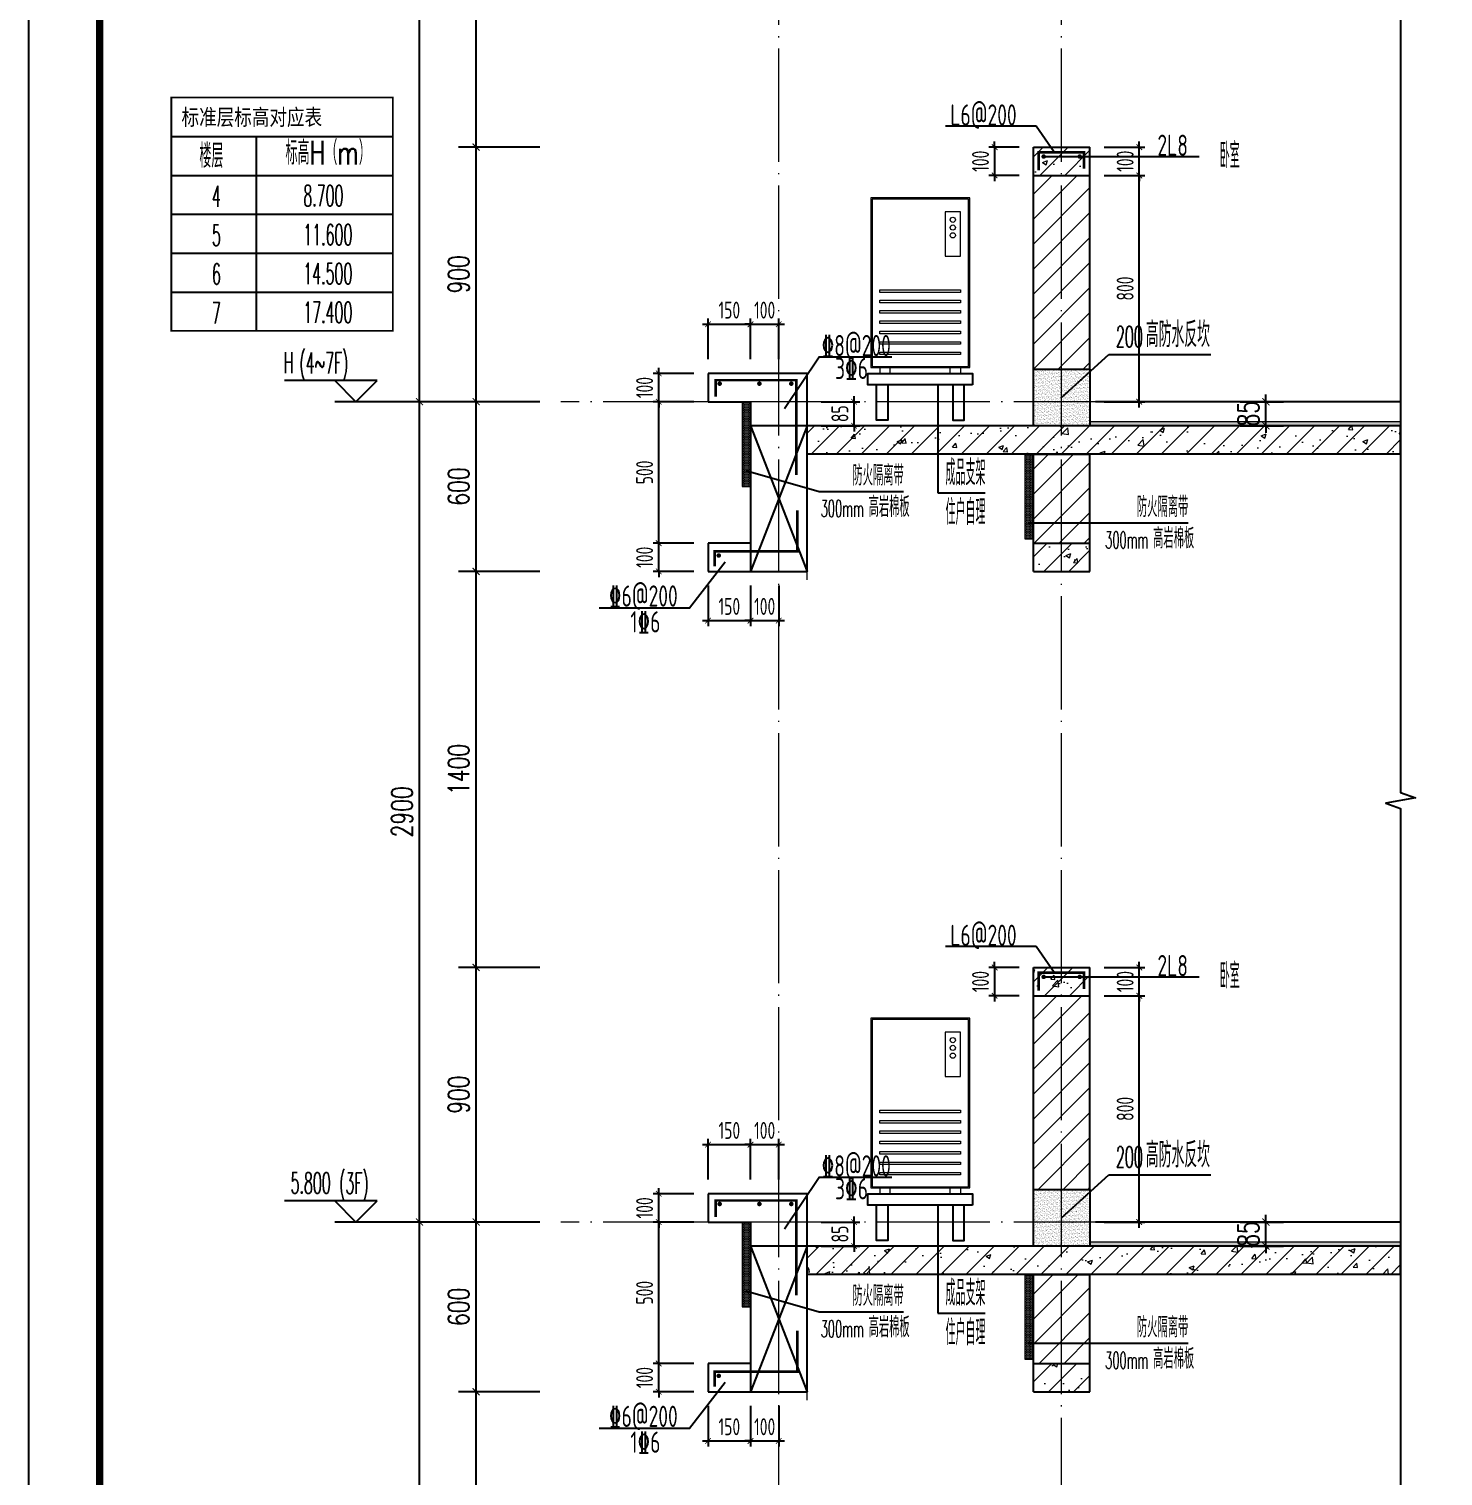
# Model space of a CAD drawing. Extents: x -1058961 to 23600, y -449123 to 2751847.
# Drawn here: x -37761 to -32760, y -28001 to -22885 of the extents above; entities that cross this region are included whole.
import ezdxf

# ---------------------------------------------------------------- set-up
doc = ezdxf.new("R2010")
doc.units = 0
doc.header["$LTSCALE"] = 1000
doc.linetypes.add('DOTE', pattern=[2.42, 2, -0.2, 0.02, -0.2])
doc.layers.get('0').update_dxf_attribs({"linetype": 'CONTINUOUS'})
doc.layers.get('DEFPOINTS').update_dxf_attribs({"linetype": 'CONTINUOUS'})
for name, color, linetype in [('C-Sheet-图框', 101, 'CONTINUOUS'), ('DIM', 2, 'CONTINUOUS'), ('DIM_ELEV', 3, 'CONTINUOUS'), ('DIM_IDEN', 67, 'CONTINUOUS'), ('DIM_SYMB', 3, 'CONTINUOUS'), ('PUB_DIM', 3, 'CONTINUOUS'), ('PUB_TEXT', 2, 'CONTINUOUS'), ('REIN', 6, 'CONTINUOUS'), ('S-大样-砼线', 7, 'CONTINUOUS'), ('S-引出线', 40, 'CONTINUOUS'), ('TEXT', 2, 'CONTINUOUS'), ('WALL', 5, 'CONTINUOUS'), ('yichutu', 7, 'CONTINUOUS'), ('看线', 251, 'CONTINUOUS'), ('空调外机', 8, 'CONTINUOUS'), ('立面-看线', 251, 'CONTINUOUS')]:
    doc.layers.add(name, color=color, linetype=linetype)
for name, color, linetype, lineweight in [('DOTE', 19, 'DOTE', 9), ('PUB_HATCH', 8, 'CONTINUOUS', 9), ('内粉刷', 37, 'CONTINUOUS', 9), ('图框', 9, 'CONTINUOUS', 18), ('平面-空调室外机', 143, 'CONTINUOUS', 9)]:
    doc.layers.add(name, color=color, linetype=linetype, lineweight=lineweight)
doc.styles.add('_TCH_DIM', font='SIMPLEX.shx', dxfattribs={"width": 0.7, "bigfont": 'GBCBIG.shx'})
doc.styles.add('_TCH_DIM_T3', font='SIMPLEX', dxfattribs={"width": 0.705882, "bigfont": 'GBCBIG'})
doc.styles.add('DIM_FONT_T3', font='SIMPLEX', dxfattribs={"width": 0.705882, "bigfont": 'GBCBIG'})
doc.styles.add('TSSD_DIMENSION', font='Tssdeng.shx', dxfattribs={"width": 0.7, "bigfont": 'tssdchn.shx'})
doc.styles.add('TSSD_REIN', font='tssdeng.shx', dxfattribs={"width": 0.7, "height": 300, "bigfont": 'tssdchn.shx'})
doc.styles.add('w', font='tssdeng.shx', dxfattribs={"width": 0.8, "bigfont": 'tssdchn.shx'})
doc.styles.add('宋体', font='', dxfattribs={"height": 50})
doc.styles.get('宋体').set_extended_font_data('SimSun')
doc.dimstyles.new('_TCH_ARCH&&25', dxfattribs={"dimtxt": 74.375, "dimasz": 25, "dimexe": 62.5, "dimexo": 75, "dimgap": 25, "dimtad": 1, "dimdec": 0, "dimzin": 0, "dimdsep": 46, "dimtxsty": '_TCH_DIM_T3', "dimblk": 'ARCHTICK', "dimcen": 0.09, "dimclrt": 7, "dimazin": 0, "dimtfac": 1, "dimtdec": 0, "dimtix": 1, "dimtmove": 2, "dimatfit": 3, "dimldrblk": 'ARCHTICK', "dimfxl": 0, "dimtolj": 1, "dimtzin": 0, "dimarcsym": 0})
doc.dimstyles.new('TSSD_20_20', dxfattribs={"dimtxt": 60, "dimasz": 20, "dimexe": 20, "dimexo": 50, "dimgap": 20, "dimtad": 1, "dimdec": 0, "dimzin": 0, "dimdsep": 46, "dimtxsty": 'TSSD_DIMENSION', "dimblk": 'ARCHTICK', "dimblk1": 'ARCHTICK', "dimblk2": 'ARCHTICK', "dimcen": 0, "dimdle": 20, "dimclrt": 7, "dimadec": 0, "dimazin": 0, "dimtfac": 1, "dimtdec": 0, "dimtix": 1, "dimtmove": 2, "dimatfit": 3, "dimfxl": 0, "dimtolj": 1, "dimtzin": 0, "dimarcsym": 0})
pattern_1 = [(45, (0, 0), (-44.194174, 44.194174), []), (50, (0, 0), (179.315046, -15.688034), [18.75, -206.25]), (355, (0, 0), (-34.687833, 188.048033), [15, -165]), (100.4514, (14.94, -1.3), (144.627345, 172.359886), [15.935047, -175.285528]), (46.1842, (0, 50), (266.81026, -41.379754), [28.125, -309.375]), (96.6356, (22.23, 46.55), (233.665676, 243.52947), [23.90257, -262.92825]), (351.1842, (0, 50), (233.66549, 243.52965), [22.5, -247.5]), (21, (25, 37.5), (149.226763, -100.654723), [18.75, -206.25]), (326, (25, 37.5), (60.828833, 181.28751), [15, -165]), (71.4514, (37.44, 29.11), (210.055657, 80.632624), [15.935047, -175.285528]), (37.5, (0, 0), (3.039964, 83.2234635), [0, -163, 0, -167.5, 0, -165.625]), (7.5, (0, 0), (65.767384, 98.602928), [0, -95.5, 0, -159.25, 0, -63.125]), (327.5, (-55.75, 0), (133.455609, -5.638718), [0, -62.5, 0, -195, 0, -258.75]), (317.5, (-80.75, 0), (145.796542, 25.026246), [0, -81.25, 0, -129.5, 0, -183.75])]
pattern_2 = [(45, (0, 44.88), (-44.1941915, 44.1941915), [])]

# ---------------------------------------------------------------- blocks, each defined once
blk = doc.blocks.new('GFDDDDRG')
at = {"layer": '图框'}
blk.add_lwpolyline([(923310, -107437), (923310, -159999), (893610, -159999), (893610, -107437)], close=True, dxfattribs=at)
blk.add_lwpolyline([(923310, -107437), (923310, -159999), (893610, -159999), (893610, -107437)], close=True, dxfattribs=at)
at = {"layer": '图框', "const_width": 50}
blk.add_lwpolyline([(894110, -159499), (922810, -159499), (922810, -108687), (894110, -108687)], close=True, dxfattribs=at)
blk = doc.blocks.new('yct-1051-594-26275-14850-25-1002.0')
at = {"layer": 'yichutu', "color": 7}
blk.add_lwpolyline([(0, 0), (0, 14850), (26275, 14850), (26275, 0)], close=True, dxfattribs=at)
blk = doc.blocks.new('kongtiao')
for p, q in [((-338.7, 49), (-338.7, -550.8)), ((11, 49), (-338.7, 49)), ((-334.1, 44.4), (-334.1, -546.2)), ((6.4, 44.4), (-334.1, 44.4)), ((6.4, -546.2), (6.4, 44.4)), ((11, -550.8), (11, 49)), ((-76.2, -0.5), (-76.2, -156.5)), ((-21.1, -0.5), (-76.2, -0.5)), ((-21.1, -156.5), (-21.1, -0.5)), ((-76.2, -156.5), (-21.1, -156.5)), ((-338.7, -550.8), (11, -550.8)), ((-334.1, -546.2), (6.4, -546.2)), ((-306.6, -550.8), (-306.6, -571.2)), ((-269.8, -571.2), (-269.8, -550.8)), ((-57.9, -571.2), (-57.9, -550.8)), ((-21.1, -550.8), (-21.1, -571.2)), ((-306.6, -571.2), (-269.8, -571.2)), ((-21.1, -571.2), (-57.9, -571.2))]:
    blk.add_line(p, q)
for points in [[(-306.6, -275.4), (-21.1, -275.4), (-21.1, -284.6), (-306.6, -284.6)], [(-306.6, -312.1), (-21.1, -312.1), (-21.1, -321.3), (-306.6, -321.3)], [(-306.6, -348.8), (-21.1, -348.8), (-21.1, -358), (-306.6, -358)], [(-306.6, -385.6), (-21.1, -385.6), (-21.1, -394.7), (-306.6, -394.7)], [(-306.6, -422.3), (-21.1, -422.3), (-21.1, -431.5), (-306.6, -431.5)], [(-306.6, -459), (-21.1, -459), (-21.1, -468.2), (-306.6, -468.2)], [(-306.6, -495.7), (-21.1, -495.7), (-21.1, -504.9), (-306.6, -504.9)]]:
    blk.add_lwpolyline(points, close=True)
for centre in [(-48.7, -28), (-48.7, -55.6), (-48.7, -83.1)]:
    blk.add_circle(centre, 9.18)
blk = doc.blocks.new('_ArchTick')
at = {"color": 0, "linetype": 'ByBlock', "const_width": 0.15}
blk.add_lwpolyline([(-0.5, -0.5), (0.5, 0.5)], dxfattribs=at)
blk = doc.blocks.new('*D3254')
at = {"layer": 'DEFPOINTS', "color": 0}
for p in [(946421.2, -162172.5), (946595.8, -162172.5), (946595.8, -162272.5)]:
    blk.add_point(p, dxfattribs=at)
at = {"layer": 'DIM', "color": 0, "lineweight": -2}
for p, q in [((946421.2, -162172.5), (946421.2, -162152.5)), ((946545.8, -162172.5), (946401.2, -162172.5)), ((946421.2, -162272.5), (946421.2, -162172.5)), ((946545.8, -162272.5), (946401.2, -162272.5)), ((946421.2, -162272.5), (946421.2, -162292.5))]:
    blk.add_line(p, q, dxfattribs=at)
at = {"layer": 'DIM', "color": 0, "lineweight": -2, "xscale": 20, "yscale": 20, "zscale": 20}
for p, rotation in [((946421.2, -162172.5), 270), ((946421.2, -162272.5), 90)]:
    blk.add_blockref('_ArchTick', p, dxfattribs=dict(at, rotation=rotation))
at = {"layer": 'DIM', "color": 7, "insert": (946371.2, -162222.5), "char_height": 60, "attachment_point": 5, "rotation": 90, "style": 'TSSD_DIMENSION'}
blk.add_mtext('\\A1;100', dxfattribs=at)
blk = doc.blocks.new('*D3255')
at = {"layer": 'DEFPOINTS', "color": 0}
for p in [(946421.2, -162272.5), (946595.8, -162272.5), (946595.8, -162772.5)]:
    blk.add_point(p, dxfattribs=at)
at = {"layer": 'DIM', "color": 0, "lineweight": -2}
for p, q in [((946421.2, -162792.5), (946421.2, -162252.5)), ((946545.8, -162272.5), (946401.2, -162272.5)), ((946545.8, -162772.5), (946401.2, -162772.5))]:
    blk.add_line(p, q, dxfattribs=at)
at = {"layer": 'DIM', "color": 0, "lineweight": -2, "xscale": 20, "yscale": 20, "zscale": 20}
for p, rotation in [((946421.2, -162272.5), 90), ((946421.2, -162772.5), 270)]:
    blk.add_blockref('_ArchTick', p, dxfattribs=dict(at, rotation=rotation))
at = {"layer": 'DIM', "color": 7, "insert": (946371.2, -162522.5), "char_height": 60, "attachment_point": 5, "rotation": 90, "style": 'TSSD_DIMENSION'}
blk.add_mtext('\\A1;500', dxfattribs=at)
blk = doc.blocks.new('*D3256')
at = {"layer": 'DEFPOINTS', "color": 0}
for p in [(946421.2, -162772.5), (946595.8, -162772.5), (946595.8, -162872.5)]:
    blk.add_point(p, dxfattribs=at)
at = {"layer": 'DIM', "color": 0, "lineweight": -2}
for p, q in [((946545.8, -162772.5), (946401.2, -162772.5)), ((946421.2, -162772.5), (946421.2, -162752.5)), ((946421.2, -162872.5), (946421.2, -162772.5)), ((946545.8, -162872.5), (946401.2, -162872.5)), ((946421.2, -162872.5), (946421.2, -162892.5))]:
    blk.add_line(p, q, dxfattribs=at)
at = {"layer": 'DIM', "color": 0, "lineweight": -2, "xscale": 20, "yscale": 20, "zscale": 20}
for p, rotation in [((946421.2, -162772.5), 270), ((946421.2, -162872.5), 90)]:
    blk.add_blockref('_ArchTick', p, dxfattribs=dict(at, rotation=rotation))
at = {"layer": 'DIM', "color": 7, "insert": (946371.2, -162822.5), "char_height": 60, "attachment_point": 5, "rotation": 90, "style": 'TSSD_DIMENSION'}
blk.add_mtext('\\A1;100', dxfattribs=at)
blk = doc.blocks.new('*D3257')
at = {"layer": 'DEFPOINTS', "color": 0}
for p in [(946595.8, -162872.5), (946745.8, -162872.5), (946745.8, -163046.2)]:
    blk.add_point(p, dxfattribs=at)
at = {"layer": 'DIM', "color": 0, "lineweight": -2}
for p, q in [((946595.8, -162922.5), (946595.8, -163066.2)), ((946745.8, -162922.5), (946745.8, -163066.2)), ((946575.8, -163046.2), (946765.8, -163046.2))]:
    blk.add_line(p, q, dxfattribs=at)
at = {"layer": 'DIM', "color": 0, "lineweight": -2, "xscale": 20, "yscale": 20, "zscale": 20, "rotation": 180}
blk.add_blockref('_ArchTick', (946595.8, -163046.2), dxfattribs=at)
at = {"layer": 'DIM', "color": 0, "lineweight": -2, "xscale": 20, "yscale": 20, "zscale": 20}
blk.add_blockref('_ArchTick', (946745.8, -163046.2), dxfattribs=at)
at = {"layer": 'DIM', "color": 7, "insert": (946670.8, -162996.2), "char_height": 60, "attachment_point": 5, "style": 'TSSD_DIMENSION'}
blk.add_mtext('\\A1;150', dxfattribs=at)
blk = doc.blocks.new('*D3258')
at = {"layer": 'DEFPOINTS', "color": 0}
for p in [(946745.8, -162872.5), (946845.8, -162872.5), (946845.8, -163046.2)]:
    blk.add_point(p, dxfattribs=at)
at = {"layer": 'DIM', "color": 0, "lineweight": -2}
for p, q in [((946745.8, -162922.5), (946745.8, -163066.2)), ((946845.8, -162922.5), (946845.8, -163066.2)), ((946745.8, -163046.2), (946725.8, -163046.2)), ((946745.8, -163046.2), (946845.8, -163046.2)), ((946845.8, -163046.2), (946865.8, -163046.2))]:
    blk.add_line(p, q, dxfattribs=at)
at = {"layer": 'DIM', "color": 0, "lineweight": -2, "xscale": 20, "yscale": 20, "zscale": 20}
blk.add_blockref('_ArchTick', (946745.8, -163046.2), dxfattribs=at)
at = {"layer": 'DIM', "color": 0, "lineweight": -2, "xscale": 20, "yscale": 20, "zscale": 20, "rotation": 180}
blk.add_blockref('_ArchTick', (946845.8, -163046.2), dxfattribs=at)
at = {"layer": 'DIM', "color": 7, "insert": (946795.8, -162996.2), "char_height": 60, "attachment_point": 5, "style": 'TSSD_DIMENSION'}
blk.add_mtext('\\A1;100', dxfattribs=at)
blk = doc.blocks.new('*D3259')
at = {"layer": 'DEFPOINTS', "color": 0}
for p in [(948402.1, -162272.5), (948568.1, -162272.5), (948402.1, -162357.5)]:
    blk.add_point(p, dxfattribs=at)
at = {"layer": 'PUB_DIM', "color": 0, "lineweight": -2}
for p, q in [((948568.1, -162272.5), (948568.1, -162247.5)), ((948477.1, -162272.5), (948630.6, -162272.5)), ((948568.1, -162357.5), (948568.1, -162272.5)), ((948477.1, -162357.5), (948630.6, -162357.5)), ((948568.1, -162357.5), (948568.1, -162382.5))]:
    blk.add_line(p, q, dxfattribs=at)
at = {"layer": 'PUB_DIM', "color": 0, "lineweight": -2, "xscale": 25, "yscale": 25, "zscale": 25}
for p, rotation in [((948568.1, -162272.5), 270), ((948568.1, -162357.5), 90)]:
    blk.add_blockref('_ArchTick', p, dxfattribs=dict(at, rotation=rotation))
at = {"layer": 'PUB_DIM', "color": 7, "insert": (948505.9, -162315), "char_height": 74.38, "attachment_point": 5, "rotation": 90, "style": '_TCH_DIM_T3'}
blk.add_mtext('\\A1;85', dxfattribs=at)
blk = doc.blocks.new('*D3260')
at = {"layer": 'DEFPOINTS', "color": 0}
for p in [(946745.8, -161998.7), (946595.8, -162172.5), (946745.8, -162172.5)]:
    blk.add_point(p, dxfattribs=at)
at = {"layer": 'DIM', "color": 0, "lineweight": -2}
for p, q in [((946575.8, -161998.7), (946765.8, -161998.7)), ((946595.8, -162122.5), (946595.8, -161978.7)), ((946745.8, -162122.5), (946745.8, -161978.7))]:
    blk.add_line(p, q, dxfattribs=at)
at = {"layer": 'DIM', "color": 0, "lineweight": -2, "xscale": 20, "yscale": 20, "zscale": 20, "rotation": 180}
blk.add_blockref('_ArchTick', (946595.8, -161998.7), dxfattribs=at)
at = {"layer": 'DIM', "color": 0, "lineweight": -2, "xscale": 20, "yscale": 20, "zscale": 20}
blk.add_blockref('_ArchTick', (946745.8, -161998.7), dxfattribs=at)
at = {"layer": 'DIM', "color": 7, "insert": (946670.8, -161948.7), "char_height": 60, "attachment_point": 5, "style": 'TSSD_DIMENSION'}
blk.add_mtext('\\A1;150', dxfattribs=at)
blk = doc.blocks.new('*D3261')
at = {"layer": 'DEFPOINTS', "color": 0}
for p in [(946845.8, -161998.7), (946745.8, -162172.5), (946845.8, -162172.5)]:
    blk.add_point(p, dxfattribs=at)
at = {"layer": 'DIM', "color": 0, "lineweight": -2}
for p, q in [((946745.8, -161998.7), (946725.8, -161998.7)), ((946745.8, -162122.5), (946745.8, -161978.7)), ((946745.8, -161998.7), (946845.8, -161998.7)), ((946845.8, -162122.5), (946845.8, -161978.7)), ((946845.8, -161998.7), (946865.8, -161998.7))]:
    blk.add_line(p, q, dxfattribs=at)
at = {"layer": 'DIM', "color": 0, "lineweight": -2, "xscale": 20, "yscale": 20, "zscale": 20}
blk.add_blockref('_ArchTick', (946745.8, -161998.7), dxfattribs=at)
at = {"layer": 'DIM', "color": 0, "lineweight": -2, "xscale": 20, "yscale": 20, "zscale": 20, "rotation": 180}
blk.add_blockref('_ArchTick', (946845.8, -161998.7), dxfattribs=at)
at = {"layer": 'DIM', "color": 7, "insert": (946795.8, -161948.7), "char_height": 60, "attachment_point": 5, "style": 'TSSD_DIMENSION'}
blk.add_mtext('\\A1;100', dxfattribs=at)
blk = doc.blocks.new('*D3262')
at = {"layer": 'DEFPOINTS', "color": 0}
for p in [(946945.8, -162272.5), (947111.8, -162272.5), (946945.8, -162357.5)]:
    blk.add_point(p, dxfattribs=at)
at = {"layer": 'DIM', "color": 0, "lineweight": -2}
for p, q in [((947111.8, -162272.5), (947111.8, -162252.5)), ((946995.8, -162272.5), (947131.8, -162272.5)), ((947111.8, -162357.5), (947111.8, -162272.5)), ((946995.8, -162357.5), (947131.8, -162357.5)), ((947111.8, -162357.5), (947111.8, -162377.5))]:
    blk.add_line(p, q, dxfattribs=at)
at = {"layer": 'DIM', "color": 0, "lineweight": -2, "xscale": 20, "yscale": 20, "zscale": 20}
for p, rotation in [((947111.8, -162272.5), 270), ((947111.8, -162357.5), 90)]:
    blk.add_blockref('_ArchTick', p, dxfattribs=dict(at, rotation=rotation))
at = {"layer": 'DIM', "color": 7, "insert": (947061.8, -162315), "char_height": 60, "attachment_point": 5, "rotation": 90, "style": 'TSSD_DIMENSION'}
blk.add_mtext('\\A1;85', dxfattribs=at)
blk = doc.blocks.new('*D3263')
at = {"layer": 'DEFPOINTS', "color": 0}
for p in [(947945.8, -161372.5), (948120.4, -161372.5), (947945.8, -161472.5)]:
    blk.add_point(p, dxfattribs=at)
at = {"layer": 'DIM', "color": 0, "lineweight": -2}
for p, q in [((947995.8, -161372.5), (948140.4, -161372.5)), ((948120.4, -161372.5), (948120.4, -161352.5)), ((948120.4, -161472.5), (948120.4, -161372.5)), ((947995.8, -161472.5), (948140.4, -161472.5)), ((948120.4, -161472.5), (948120.4, -161492.5))]:
    blk.add_line(p, q, dxfattribs=at)
at = {"layer": 'DIM', "color": 0, "lineweight": -2, "xscale": 20, "yscale": 20, "zscale": 20}
for p, rotation in [((948120.4, -161372.5), 270), ((948120.4, -161472.5), 90)]:
    blk.add_blockref('_ArchTick', p, dxfattribs=dict(at, rotation=rotation))
at = {"layer": 'DIM', "color": 7, "insert": (948070.4, -161422.5), "char_height": 60, "attachment_point": 5, "rotation": 90, "style": 'TSSD_DIMENSION'}
blk.add_mtext('\\A1;100', dxfattribs=at)
blk = doc.blocks.new('*D3264')
at = {"layer": 'DEFPOINTS', "color": 0}
for p in [(947945.8, -161472.5), (948120.4, -161472.5), (947945.8, -162272.5)]:
    blk.add_point(p, dxfattribs=at)
at = {"layer": 'DIM', "color": 0, "lineweight": -2}
for p, q in [((948120.4, -162292.5), (948120.4, -161452.5)), ((947995.8, -161472.5), (948140.4, -161472.5)), ((947995.8, -162272.5), (948140.4, -162272.5))]:
    blk.add_line(p, q, dxfattribs=at)
at = {"layer": 'DIM', "color": 0, "lineweight": -2, "xscale": 20, "yscale": 20, "zscale": 20}
for p, rotation in [((948120.4, -161472.5), 90), ((948120.4, -162272.5), 270)]:
    blk.add_blockref('_ArchTick', p, dxfattribs=dict(at, rotation=rotation))
at = {"layer": 'DIM', "color": 7, "insert": (948070.4, -161872.5), "char_height": 60, "attachment_point": 5, "rotation": 90, "style": 'TSSD_DIMENSION'}
blk.add_mtext('\\A1;800', dxfattribs=at)
blk = doc.blocks.new('VDVDXAXFSFFX')
at = {"layer": 'PUB_HATCH'}
h = blk.add_hatch(dxfattribs=at)
h.set_pattern_fill('DOTS', color=251, scale=2, style=0)
h.set_pattern_definition([(0, (924712.4965, -148185.593), (1.5875, 3.175), [0, -3.175])])
h.paths.add_polyline_path([(924682.5, -148185.6), (924712.5, -148185.6), (924712.5, -147935.6), (924712.5, -147885.6), (924712.5, -147885.6), (924712.5, -147885.6), (924682.5, -147885.6)])
at = {"layer": 'DIM_IDEN', "color": 5}
for p, q in [((924695.5, -148129.3), (924955.6, -148202.9)), ((924955.6, -148202.9), (925253.4, -148202.9))]:
    blk.add_line(p, q, dxfattribs=at)
at = {"layer": 'PUB_HATCH', "color": 5}
blk.add_lwpolyline([(924712.5, -147885.6), (924682.5, -147885.6), (924682.5, -148185.6), (924712.5, -148185.6)], close=True, dxfattribs=at)
at = {"layer": 'PUB_TEXT', "style": 'DIM_FONT_T3', "width": 0.705882}
blk.add_text('防火隔离带', height=71.49, dxfattribs=at).set_placement((925072.6, -148181.9))
at = {"layer": 'PUB_TEXT', "color": 5, "style": 'DIM_FONT_T3'}
for s, height, width, p in [('300mm', 59.5, 0.49827, (924960.4, -148292.9)), ('高岩棉板', 71.49, 0.705882, (925129.8, -148292.9))]:
    blk.add_text(s, height=height, dxfattribs=dict(at, width=width)).set_placement(p)
blk = doc.blocks.new('A$C1F6240CC')
at = {"layer": 'PUB_HATCH'}
h = blk.add_hatch(dxfattribs=at)
h.set_pattern_fill('DOTS', color=251, scale=2, style=0)
h.set_pattern_definition([(0, (-2e-08, -300), (1.5875, 3.175), [0, -3.175])])
h.paths.add_polyline_path([(-30, -300), (0, -300), (0, -50), (0, 0), (0, 0), (0, 0), (-30, 0)])
at = {"layer": 'DIM_IDEN', "color": 5}
for p, q in [((-17, -243.7), (275.1, -243.7)), ((275.1, -243.7), (547, -243.7))]:
    blk.add_line(p, q, dxfattribs=at)
at = {"layer": 'PUB_HATCH', "color": 5}
blk.add_lwpolyline([(0, 0), (-30, 0), (-30, -300), (0, -300)], close=True, dxfattribs=at)
at = {"layer": 'PUB_TEXT', "style": 'DIM_FONT_T3', "width": 0.705882}
blk.add_text('防火隔离带', height=71.49, dxfattribs=at).set_placement((366.2, -222.7))
at = {"layer": 'PUB_TEXT', "color": 5, "style": 'DIM_FONT_T3'}
for s, height, width, p in [('高岩棉板', 71.49, 0.705882, (423.4, -333.7)), ('300mm', 59.5, 0.49827, (253.9, -333.7))]:
    blk.add_text(s, height=height, dxfattribs=dict(at, width=width)).set_placement(p)
blk = doc.blocks.new('*D2046')
at = {"layer": 'DEFPOINTS', "color": 0}
for p in [(-36179.3, -27703.1), (-35879.3, -27703.1), (-35879.3, -29103.1)]:
    blk.add_point(p, dxfattribs=at)
at = {"layer": 'PUB_DIM', "color": 0, "lineweight": -2}
for p, q in [((-35954.3, -27703.1), (-36241.8, -27703.1)), ((-36179.3, -29103.1), (-36179.3, -27703.1)), ((-35954.3, -29103.1), (-36241.8, -29103.1))]:
    blk.add_line(p, q, dxfattribs=at)
at = {"layer": 'PUB_DIM', "color": 0, "lineweight": -2, "xscale": 25, "yscale": 25, "zscale": 25}
for p, rotation in [((-36179.3, -27703.1), 90), ((-36179.3, -29103.1), 270)]:
    blk.add_blockref('_ArchTick', p, dxfattribs=dict(at, rotation=rotation))
at = {"layer": 'PUB_DIM', "color": 7, "insert": (-36241.4, -28403.1), "char_height": 74.38, "attachment_point": 5, "rotation": 90, "style": '_TCH_DIM_T3'}
blk.add_mtext('\\A1;1400', dxfattribs=at)
blk = doc.blocks.new('*D2047')
at = {"layer": 'DEFPOINTS', "color": 0}
for p in [(-36179.3, -27103.1), (-35879.3, -27103.1), (-35879.3, -27703.1)]:
    blk.add_point(p, dxfattribs=at)
at = {"layer": 'PUB_DIM', "color": 0, "lineweight": -2}
for p, q in [((-35954.3, -27103.1), (-36241.8, -27103.1)), ((-36179.3, -27703.1), (-36179.3, -27103.1)), ((-35954.3, -27703.1), (-36241.8, -27703.1))]:
    blk.add_line(p, q, dxfattribs=at)
at = {"layer": 'PUB_DIM', "color": 0, "lineweight": -2, "xscale": 25, "yscale": 25, "zscale": 25}
for p, rotation in [((-36179.3, -27103.1), 90), ((-36179.3, -27703.1), 270)]:
    blk.add_blockref('_ArchTick', p, dxfattribs=dict(at, rotation=rotation))
at = {"layer": 'PUB_DIM', "color": 7, "insert": (-36241.4, -27403.1), "char_height": 74.38, "attachment_point": 5, "rotation": 90, "style": '_TCH_DIM_T3'}
blk.add_mtext('\\A1;600', dxfattribs=at)
blk = doc.blocks.new('*D2048')
at = {"layer": 'DEFPOINTS', "color": 0}
for p in [(-36179.3, -26203.1), (-35879.3, -26203.1), (-35879.3, -27103.1)]:
    blk.add_point(p, dxfattribs=at)
at = {"layer": 'PUB_DIM', "color": 0, "lineweight": -2}
for p, q in [((-35954.3, -26203.1), (-36241.8, -26203.1)), ((-36179.3, -27103.1), (-36179.3, -26203.1)), ((-35954.3, -27103.1), (-36241.8, -27103.1))]:
    blk.add_line(p, q, dxfattribs=at)
at = {"layer": 'PUB_DIM', "color": 0, "lineweight": -2, "xscale": 25, "yscale": 25, "zscale": 25}
for p, rotation in [((-36179.3, -26203.1), 90), ((-36179.3, -27103.1), 270)]:
    blk.add_blockref('_ArchTick', p, dxfattribs=dict(at, rotation=rotation))
at = {"layer": 'PUB_DIM', "color": 7, "insert": (-36241.4, -26653.1), "char_height": 74.38, "attachment_point": 5, "rotation": 90, "style": '_TCH_DIM_T3'}
blk.add_mtext('\\A1;900', dxfattribs=at)
blk = doc.blocks.new('*D2049')
at = {"layer": 'DEFPOINTS', "color": 0}
for p in [(-36179.3, -24803.1), (-35879.3, -24803.1), (-35879.3, -26203.1)]:
    blk.add_point(p, dxfattribs=at)
at = {"layer": 'PUB_DIM', "color": 0, "lineweight": -2}
for p, q in [((-35954.3, -24803.1), (-36241.8, -24803.1)), ((-36179.3, -26203.1), (-36179.3, -24803.1)), ((-35954.3, -26203.1), (-36241.8, -26203.1))]:
    blk.add_line(p, q, dxfattribs=at)
at = {"layer": 'PUB_DIM', "color": 0, "lineweight": -2, "xscale": 25, "yscale": 25, "zscale": 25}
for p, rotation in [((-36179.3, -24803.1), 90), ((-36179.3, -26203.1), 270)]:
    blk.add_blockref('_ArchTick', p, dxfattribs=dict(at, rotation=rotation))
at = {"layer": 'PUB_DIM', "color": 7, "insert": (-36241.4, -25503.1), "char_height": 74.38, "attachment_point": 5, "rotation": 90, "style": '_TCH_DIM_T3'}
blk.add_mtext('\\A1;1400', dxfattribs=at)
blk = doc.blocks.new('*D2050')
at = {"layer": 'DEFPOINTS', "color": 0}
for p in [(-36179.3, -24203.1), (-35879.3, -24203.1), (-35879.3, -24803.1)]:
    blk.add_point(p, dxfattribs=at)
at = {"layer": 'PUB_DIM', "color": 0, "lineweight": -2}
for p, q in [((-35954.3, -24203.1), (-36241.8, -24203.1)), ((-36179.3, -24803.1), (-36179.3, -24203.1)), ((-35954.3, -24803.1), (-36241.8, -24803.1))]:
    blk.add_line(p, q, dxfattribs=at)
at = {"layer": 'PUB_DIM', "color": 0, "lineweight": -2, "xscale": 25, "yscale": 25, "zscale": 25}
for p, rotation in [((-36179.3, -24203.1), 90), ((-36179.3, -24803.1), 270)]:
    blk.add_blockref('_ArchTick', p, dxfattribs=dict(at, rotation=rotation))
at = {"layer": 'PUB_DIM', "color": 7, "insert": (-36241.4, -24503.1), "char_height": 74.38, "attachment_point": 5, "rotation": 90, "style": '_TCH_DIM_T3'}
blk.add_mtext('\\A1;600', dxfattribs=at)
blk = doc.blocks.new('*D2051')
at = {"layer": 'DEFPOINTS', "color": 0}
for p in [(-36179.3, -23303.1), (-35879.3, -23303.1), (-35879.3, -24203.1)]:
    blk.add_point(p, dxfattribs=at)
at = {"layer": 'PUB_DIM', "color": 0, "lineweight": -2}
for p, q in [((-35954.3, -23303.1), (-36241.8, -23303.1)), ((-36179.3, -24203.1), (-36179.3, -23303.1)), ((-35954.3, -24203.1), (-36241.8, -24203.1))]:
    blk.add_line(p, q, dxfattribs=at)
at = {"layer": 'PUB_DIM', "color": 0, "lineweight": -2, "xscale": 25, "yscale": 25, "zscale": 25}
for p, rotation in [((-36179.3, -23303.1), 90), ((-36179.3, -24203.1), 270)]:
    blk.add_blockref('_ArchTick', p, dxfattribs=dict(at, rotation=rotation))
at = {"layer": 'PUB_DIM', "color": 7, "insert": (-36241.4, -23753.1), "char_height": 74.38, "attachment_point": 5, "rotation": 90, "style": '_TCH_DIM_T3'}
blk.add_mtext('\\A1;900', dxfattribs=at)
blk = doc.blocks.new('*D2052')
at = {"layer": 'DEFPOINTS', "color": 0}
for p in [(-36179.3, -21903.1), (-35879.3, -21903.1), (-35879.3, -23303.1)]:
    blk.add_point(p, dxfattribs=at)
at = {"layer": 'PUB_DIM', "color": 0, "lineweight": -2}
for p, q in [((-35954.3, -21903.1), (-36241.8, -21903.1)), ((-36179.3, -23303.1), (-36179.3, -21903.1)), ((-35954.3, -23303.1), (-36241.8, -23303.1))]:
    blk.add_line(p, q, dxfattribs=at)
at = {"layer": 'PUB_DIM', "color": 0, "lineweight": -2, "xscale": 25, "yscale": 25, "zscale": 25}
for p, rotation in [((-36179.3, -21903.1), 90), ((-36179.3, -23303.1), 270)]:
    blk.add_blockref('_ArchTick', p, dxfattribs=dict(at, rotation=rotation))
at = {"layer": 'PUB_DIM', "color": 7, "insert": (-36241.4, -22603.1), "char_height": 74.38, "attachment_point": 5, "rotation": 90, "style": '_TCH_DIM_T3'}
blk.add_mtext('\\A1;1400', dxfattribs=at)
blk = doc.blocks.new('*D2060')
at = {"layer": 'DEFPOINTS', "color": 0}
for p in [(-36379.3, -27103.1), (-35879.3, -27103.1), (-35879.3, -30003.1)]:
    blk.add_point(p, dxfattribs=at)
at = {"layer": 'PUB_DIM', "color": 0, "lineweight": -2}
for p, q in [((-35954.3, -27103.1), (-36441.8, -27103.1)), ((-36379.3, -30003.1), (-36379.3, -27103.1)), ((-35954.3, -30003.1), (-36441.8, -30003.1))]:
    blk.add_line(p, q, dxfattribs=at)
at = {"layer": 'PUB_DIM', "color": 0, "lineweight": -2, "xscale": 25, "yscale": 25, "zscale": 25}
for p, rotation in [((-36379.3, -27103.1), 90), ((-36379.3, -30003.1), 270)]:
    blk.add_blockref('_ArchTick', p, dxfattribs=dict(at, rotation=rotation))
at = {"layer": 'PUB_DIM', "color": 7, "insert": (-36441.4, -28553.1), "char_height": 74.38, "attachment_point": 5, "rotation": 90, "style": '_TCH_DIM_T3'}
blk.add_mtext('\\A1;2900', dxfattribs=at)
blk = doc.blocks.new('*D2061')
at = {"layer": 'DEFPOINTS', "color": 0}
for p in [(-36379.3, -24203.1), (-35879.3, -24203.1), (-35879.3, -27103.1)]:
    blk.add_point(p, dxfattribs=at)
at = {"layer": 'PUB_DIM', "color": 0, "lineweight": -2}
for p, q in [((-35954.3, -24203.1), (-36441.8, -24203.1)), ((-36379.3, -27103.1), (-36379.3, -24203.1)), ((-35954.3, -27103.1), (-36441.8, -27103.1))]:
    blk.add_line(p, q, dxfattribs=at)
at = {"layer": 'PUB_DIM', "color": 0, "lineweight": -2, "xscale": 25, "yscale": 25, "zscale": 25}
for p, rotation in [((-36379.3, -24203.1), 90), ((-36379.3, -27103.1), 270)]:
    blk.add_blockref('_ArchTick', p, dxfattribs=dict(at, rotation=rotation))
at = {"layer": 'PUB_DIM', "color": 7, "insert": (-36441.4, -25653.1), "char_height": 74.38, "attachment_point": 5, "rotation": 90, "style": '_TCH_DIM_T3'}
blk.add_mtext('\\A1;2900', dxfattribs=at)
blk = doc.blocks.new('*D2062')
at = {"layer": 'DEFPOINTS', "color": 0}
for p in [(-36379.3, -21303.1), (-35879.3, -21303.1), (-35879.3, -24203.1)]:
    blk.add_point(p, dxfattribs=at)
at = {"layer": 'PUB_DIM', "color": 0, "lineweight": -2}
for p, q in [((-35954.3, -21303.1), (-36441.8, -21303.1)), ((-36379.3, -24203.1), (-36379.3, -21303.1)), ((-35954.3, -24203.1), (-36441.8, -24203.1))]:
    blk.add_line(p, q, dxfattribs=at)
at = {"layer": 'PUB_DIM', "color": 0, "lineweight": -2, "xscale": 25, "yscale": 25, "zscale": 25}
for p, rotation in [((-36379.3, -21303.1), 90), ((-36379.3, -24203.1), 270)]:
    blk.add_blockref('_ArchTick', p, dxfattribs=dict(at, rotation=rotation))
at = {"layer": 'PUB_DIM', "color": 7, "insert": (-36441.4, -22753.1), "char_height": 74.38, "attachment_point": 5, "rotation": 90, "style": '_TCH_DIM_T3'}
blk.add_mtext('\\A1;2900', dxfattribs=at)
blk = doc.blocks.new('A$C124E38C7')
at = {"layer": 'REIN'}
for points in [[(411.3, 827.6, 9, 9, 0), (411.3, 885.8, 9, 9, 0), (697.1, 885.8, 9, 9, 0), (697.1, 551.1, 9, 9, 0)], [(407.7, 227.9, 9, 9, 0), (407.7, 280.9, 9, 9, 0), (700.1, 280.9, 9, 9, 0), (700.1, 425.3, 9, 9, 0)]]:
    blk.add_lwpolyline(points, format="xyseb", dxfattribs=at)
at = {"layer": 'REIN', "const_width": 8}
for points in [[(421.8, 873.5, 1), (429.8, 873.5, 1)], [(562.3, 873.5, 1), (570.3, 873.5, 1)], [(674.9, 873.5, 1), (682.9, 873.5, 1)], [(418.3, 266.1, 1), (426.3, 266.1, 1)]]:
    blk.add_lwpolyline(points, format="xyb", close=True, dxfattribs=at)
at = {"layer": 'S-大样-砼线'}
for p, q in [((534.9, 724.9), (734.9, 209.8)), ((734.9, 724.9), (534.9, 209.8))]:
    blk.add_line(p, q, dxfattribs=at)
blk.add_lwpolyline([(734.9, 724.9), (534.9, 724.9), (534.9, 209.8), (734.9, 209.8)], close=True, dxfattribs=at)
at = {"layer": 'S-引出线'}
for points in [[(655.5, 786.1), (777.7, 968.3), (1034.7, 968.3)], [(445.3, 242.7), (318.6, 79.6), (0, 79.6)]]:
    blk.add_lwpolyline(points, dxfattribs=at)
at = {"layer": 'TEXT', "style": 'TSSD_REIN', "width": 0.7}
for s, p in [('%%1328@200', (785.9, 970.9)), ('3%%1326', (833.8, 890.1)), ('%%1326@200', (33.9, 85.5)), ('1%%1326', (110.1, -5.8))]:
    blk.add_text(s, height=75, rotation=0, dxfattribs=at).set_placement(p)
blk = doc.blocks.new('*D1422')
at = {"layer": 'DEFPOINTS', "color": 0}
for p in [(-34209.1, -26203.1), (-34346, -26303.1), (-34209.1, -26303.1)]:
    blk.add_point(p, dxfattribs=at)
at = {"layer": 'DIM', "color": 0, "lineweight": -2}
for p, q in [((-34346, -26203.1), (-34346, -26183.1)), ((-34259.1, -26203.1), (-34366, -26203.1)), ((-34346, -26203.1), (-34346, -26303.1)), ((-34259.1, -26303.1), (-34366, -26303.1)), ((-34346, -26303.1), (-34346, -26323.1))]:
    blk.add_line(p, q, dxfattribs=at)
at = {"layer": 'DIM', "color": 0, "lineweight": -2, "xscale": 20, "yscale": 20, "zscale": 20}
for p, rotation in [((-34346, -26203.1), 270), ((-34346, -26303.1), 90)]:
    blk.add_blockref('_ArchTick', p, dxfattribs=dict(at, rotation=rotation))
at = {"layer": 'DIM', "color": 7, "insert": (-34396, -26253.1), "char_height": 60, "attachment_point": 5, "rotation": 90, "style": 'TSSD_DIMENSION'}
blk.add_mtext('\\A1;100', dxfattribs=at)
blk = doc.blocks.new('20210809.02283206')
at = {"layer": 'REIN', "const_width": 9}
blk.add_lwpolyline([(87484.2, 66580.9), (87484.2, 66644.7), (87644.1, 66644.7), (87644.1, 66586.8)], dxfattribs=at)
at = {"layer": 'REIN', "const_width": 8}
for points in [[(87497.7, 66629.7, 1), (87505.7, 66629.7, 1)], [(87625.1, 66629.7, 1), (87633.1, 66629.7, 1)]]:
    blk.add_lwpolyline(points, format="xyb", close=True, dxfattribs=at)
at = {"layer": 'S-引出线'}
for p, q in [((87474.6, 66737), (87154.5, 66737)), ((87538.8, 66644.7), (87474.6, 66737)), ((87501.7, 66629.7), (88051.1, 66629.7))]:
    blk.add_line(p, q, dxfattribs=at)
at = {"layer": 'TEXT', "style": 'w', "width": 0.7}
for s, p in [('L6@200', (87171.5, 66739.2)), ('2L8', (87903.9, 66632.1))]:
    blk.add_text(s, height=75, rotation=0, dxfattribs=at).set_placement(p)
blk = doc.blocks.new('*D1423')
at = {"layer": 'DEFPOINTS', "color": 0}
for p in [(-34209.1, -23303.1), (-34346, -23403.1), (-34209.1, -23403.1)]:
    blk.add_point(p, dxfattribs=at)
at = {"layer": 'DIM', "color": 0, "lineweight": -2}
for p, q in [((-34259.1, -23303.1), (-34366, -23303.1)), ((-34346, -23303.1), (-34346, -23283.1)), ((-34346, -23303.1), (-34346, -23403.1)), ((-34259.1, -23403.1), (-34366, -23403.1)), ((-34346, -23403.1), (-34346, -23423.1))]:
    blk.add_line(p, q, dxfattribs=at)
at = {"layer": 'DIM', "color": 0, "lineweight": -2, "xscale": 20, "yscale": 20, "zscale": 20}
for p, rotation in [((-34346, -23303.1), 270), ((-34346, -23403.1), 90)]:
    blk.add_blockref('_ArchTick', p, dxfattribs=dict(at, rotation=rotation))
at = {"layer": 'DIM', "color": 7, "insert": (-34396, -23353.1), "char_height": 60, "attachment_point": 5, "rotation": 90, "style": 'TSSD_DIMENSION'}
blk.add_mtext('\\A1;100', dxfattribs=at)
blk = doc.blocks.new('HFHFHFTHFSFS')
at = {"layer": 'PUB_HATCH'}
h = blk.add_hatch(dxfattribs=at)
h.set_pattern_fill('钢筋混凝土', color=256, scale=25, style=0)
h.set_pattern_definition(pattern_1)
h.paths.add_polyline_path([(947945.8, -161472.5), (947945.8, -161372.5), (947745.8, -161372.5), (947745.8, -161472.5)])
h = blk.add_hatch(dxfattribs=at)
h.set_pattern_fill('普通砖', color=256, scale=25, style=0)
h.set_pattern_definition(pattern_2)
h.paths.add_polyline_path([(947945.8, -162157.5), (947945.8, -161472.5), (947745.8, -161472.5), (947745.8, -162157.5)])
h = blk.add_hatch(dxfattribs=at)
h.set_pattern_fill('钢筋混凝土', color=256, scale=25, style=0)
h.set_pattern_definition(pattern_1)
h.paths.add_polyline_path([(946945.8, -162357.5), (946945.8, -162457.5), (949044.3, -162457.5), (949044.3, -162357.5)])
h = blk.add_hatch(dxfattribs=at)
h.set_pattern_fill('普通砖', color=256, scale=25, style=0)
h.set_pattern_definition(pattern_2)
h.paths.add_polyline_path([(947745.8, -162772.5), (947945.8, -162772.5), (947945.8, -162457.5), (947745.8, -162457.5)])
h = blk.add_hatch(dxfattribs=at)
h.set_pattern_fill('钢筋混凝土', color=256, scale=25, style=0)
h.set_pattern_definition(pattern_1)
h.paths.add_polyline_path([(947945.8, -162872.5), (947945.8, -162772.5), (947745.8, -162772.5), (947745.8, -162872.5)])
at = {"layer": '立面-看线'}
h = blk.add_hatch(dxfattribs=at)
h.set_pattern_fill('碎沙', color=256, scale=4)
h.set_pattern_definition([(37.5, (146692.582, -547719.405), (-0.32000626, 9.78826475), [0, -7.7216, 0, -8.636, 0, -8.255]), (7.5, (146692.582, -547719.405), (8.99046566, 14.33650201), [0, -4.1656, 0, -6.9596, 0, -2.667]), (327.5, (146686.334, -547719.405), (15.819847405, 0.02874369), [0, -2.54, 0, -9.144, 0, -11.938]), (317.5, (146686.334, -547719.405), (15.27112905, 4.45858647), [0, -1.27, 0, -5.9944, 0, -6.858])])
h.paths.add_polyline_path([(947745.8, -162357.5), (947945.8, -162357.5), (947945.8, -162157.5), (947745.8, -162157.5)])
h = blk.add_hatch(dxfattribs=at)
h.set_pattern_fill('HONEY', color=256, scale=7)
h.set_pattern_definition([(0, (146596.553, -547719.405), (16.66875, 9.623705), [11.1125, -22.225]), (120, (146596.553, -547719.405), (-16.66874801, 9.62370845), [11.1125, -22.225]), (60, (146596.553, -547719.405), (1.99e-06, 19.24741345), [-22.225, 11.1125])])
h.paths.add_polyline_path([(949044.3, -162342.5), (947945.8, -162342.5), (947945.8, -162357.5), (949044.3, -162357.5)])
at = {"layer": 'DIM_IDEN'}
for p, q in [((947845.8, -162257.5), (948012.6, -162105.9)), ((948012.6, -162105.9), (948372.8, -162105.9))]:
    blk.add_line(p, q, dxfattribs=at)
at = {"layer": 'PUB_DIM'}
for p, q in [((947408.5, -162212.5), (947408.5, -162594.1)), ((947408.5, -162594.1), (947575, -162594.1))]:
    blk.add_line(p, q, dxfattribs=at)
at = {"layer": 'PUB_HATCH', "color": 215}
for p, q in [((947945.8, -162342.5), (949044.3, -162342.5)), ((946945.8, -162902.5), (946945.8, -162872.5))]:
    blk.add_line(p, q, dxfattribs=at)
at = {"layer": 'WALL'}
for p, q in [((947745.8, -161472.5), (947745.8, -161372.5)), ((947745.8, -161372.5), (947945.8, -161372.5)), ((947945.8, -161472.5), (947945.8, -161372.5)), ((947745.8, -161472.5), (947945.8, -161472.5)), ((947745.8, -162157.5), (947745.8, -161472.5)), ((947945.8, -162157.5), (947945.8, -161472.5)), ((947745.8, -162157.5), (947945.8, -162157.5)), ((946945.8, -162172.5), (946595.8, -162172.5)), ((946595.8, -162172.5), (946595.8, -162272.5)), ((946945.8, -162357.5), (946945.8, -162172.5)), ((946595.8, -162272.5), (946745.8, -162272.5)), ((946745.8, -162272.5), (946745.8, -162772.5)), ((949044.3, -162357.5), (946945.8, -162357.5)), ((949044.3, -162457.5), (949044.3, -162357.5)), ((946945.8, -162872.5), (946945.8, -162457.5)), ((949044.3, -162457.5), (946945.8, -162457.5)), ((947745.8, -162772.5), (947745.8, -162457.5)), ((947745.8, -162457.5), (947945.8, -162457.5)), ((947945.8, -162772.5), (947945.8, -162457.5)), ((946745.8, -162772.5), (946595.8, -162772.5)), ((946595.8, -162772.5), (946595.8, -162872.5)), ((947745.8, -162872.5), (947745.8, -162772.5)), ((947745.8, -162772.5), (947945.8, -162772.5)), ((947945.8, -162872.5), (947945.8, -162772.5)), ((946595.8, -162872.5), (946945.8, -162872.5)), ((947745.8, -162872.5), (947945.8, -162872.5))]:
    blk.add_line(p, q, dxfattribs=at)
blk.add_lwpolyline([(947745.8, -162157.5), (947945.8, -162157.5), (947945.8, -162357.5), (947745.8, -162357.5)], close=True, dxfattribs=at)
at = {"layer": '看线', "color": 32}
blk.add_lwpolyline([(949044.3, -162272.5), (947965.8, -162272.5)], dxfattribs=at)
at = {"layer": '空调外机', "linetype": 'Continuous'}
blk.add_lwpolyline([(947530.8, -162212.5), (947160.8, -162212.5), (947160.8, -162172.5), (947530.8, -162172.5)], close=True, dxfattribs=at)
for points in [[(947230.8, -162212.5), (947230.8, -162337.5), (947190.8, -162337.5), (947190.8, -162212.5)], [(947460.8, -162212.5), (947460.8, -162337.5), (947500.8, -162337.5), (947500.8, -162212.5)]]:
    blk.add_lwpolyline(points, dxfattribs=at)
at = {"layer": '平面-空调室外机'}
blk.add_blockref('kongtiao', (947509.7, -161601.3), dxfattribs=at)
at = {"layer": 'PUB_TEXT'}
for s, height, style, width, p in [('卧室', 89.36, '_TCH_DIM_T3', 0.494118, (948405, -161446.8)), ('200', 74.38, 'DIM_FONT_T3', 0.49827, (948037.6, -162079.7)), ('高防水反坎', 89.36, 'DIM_FONT_T3', 0.705882, (948143.5, -162079.7)), ('成品支架', 89.36, '_TCH_DIM_T3', 0.494118, (947435.2, -162567.8)), ('住户自理', 89.36, '_TCH_DIM_T3', 0.494118, (947435.2, -162707.8))]:
    blk.add_text(s, height=height, dxfattribs=dict(at, style=style, width=width)).set_placement(p)
at = {"layer": 'DIM'}
for p1, p2, distance, picture, middle in [((947945.8, -161472.5), (947945.8, -161372.5), -174.6, '*D3263', (948070.4, -161422.5)), ((947945.8, -162272.5), (947945.8, -161472.5), -174.6, '*D3264', (948070.4, -161872.5)), ((946595.8, -162172.5), (946745.8, -162172.5), 173.7, '*D3260', (946670.8, -161948.7)), ((946745.8, -162172.5), (946845.8, -162172.5), 173.7, '*D3261', (946795.8, -161948.7)), ((946595.8, -162272.5), (946595.8, -162172.5), 174.6, '*D3254', (946371.2, -162222.5)), ((946595.8, -162772.5), (946595.8, -162272.5), 174.6, '*D3255', (946371.2, -162522.5)), ((946945.8, -162357.5), (946945.8, -162272.5), -166, '*D3262', (947061.8, -162315)), ((946595.8, -162872.5), (946595.8, -162772.5), 174.6, '*D3256', (946371.2, -162822.5)), ((946595.8, -162872.5), (946745.8, -162872.5), -173.7, '*D3257', (946670.8, -162996.2)), ((946745.8, -162872.5), (946845.8, -162872.5), -173.7, '*D3258', (946795.8, -162996.2))]:
    dim = blk.add_aligned_dim(p1=p1, p2=p2, distance=distance, dimstyle='TSSD_20_20', dxfattribs=at)
    dim.commit()
    dim.dimension.update_dxf_attribs({"geometry": picture, "text_midpoint": middle})
at = {"layer": 'PUB_DIM'}
dim = blk.add_aligned_dim(p1=(948402.1, -162357.5), p2=(948402.1, -162272.5), distance=-166, dimstyle='_TCH_ARCH&&25', dxfattribs=at)
dim.commit()
dim.dimension.update_dxf_attribs({"geometry": '*D3259', "text_midpoint": (948505.9, -162315)})

msp = doc.modelspace()

# ---------------------------------------------------------------- linework, layer by layer
at = {"layer": 'C-Sheet-图框', "color": 0}
for p, q in [((-37257.08, -23265.69), (-36474.33, -23265.69)), ((-37257.08, -23265.69), (-36474.33, -23265.69)), ((-36956.77, -23265.69), (-36956.77, -23953.19)), ((-37257.08, -23403.19), (-36474.33, -23403.19)), ((-37257.08, -23540.69), (-36474.33, -23540.69)), ((-37257.08, -23678.19), (-36474.33, -23678.19)), ((-37257.08, -23815.69), (-36474.33, -23815.69))]:
    msp.add_line(p, q, dxfattribs=at)
at = {"layer": 'C-Sheet-图框', "color": 0, "const_width": 6}
msp.add_lwpolyline([(-37257.08, -23953.19), (-36474.33, -23953.19), (-36474.33, -23128.19), (-37257.08, -23128.19)], close=True, dxfattribs=at)
at = {"layer": 'DIM_ELEV'}
for p, q in [((-36529.26, -24128.12), (-36857.26, -24128.12)), ((-36604.26, -24203.12), (-36679.26, -24128.12)), ((-36604.26, -24203.12), (-36529.26, -24128.12)), ((-36179.26, -24203.12), (-36679.26, -24203.12)), ((-36529.26, -27028.12), (-36857.26, -27028.12)), ((-36604.26, -27103.12), (-36679.26, -27028.12)), ((-36604.26, -27103.12), (-36529.26, -27028.12)), ((-36179.26, -27103.12), (-36679.26, -27103.12))]:
    msp.add_line(p, q, dxfattribs=at)
at = {"layer": 'DIM_SYMB'}
msp.add_lwpolyline([(-32910.54, -16923.12), (-32910.54, -25585), (-32858.04, -25604.11), (-32963.04, -25622.62), (-32910.54, -25641.25), (-32910.54, -34303.12)], dxfattribs=at)
at = {"layer": 'DOTE', "color": 1, "linetype": 'DOTE', "ltscale": 0.2}
for p, q in [((-35109.07, -34003.12), (-35109.07, -16323.12)), ((-34109.07, -34003.12), (-34109.07, -16323.12)), ((-32910.54, -24203.12), (-35879.26, -24203.12)), ((-32910.54, -27103.12), (-35879.26, -27103.12))]:
    msp.add_line(p, q, dxfattribs=at)

# ---------------------------------------------------------------- block references
at = {"xscale": 0.5, "yscale": 0.5, "zscale": 0.5}
msp.add_blockref('GFDDDDRG', (-484565.48, 41823.38), dxfattribs=at)
for name, p in [('HFHFHFTHFSFS', (-981954.89, 138069.33)), ('VDVDXAXFSFFX', (-959921.56, 123682.47)), ('A$C1F6240CC', (-34209.07, -24388.12)), ('HFHFHFTHFSFS', (-981954.89, 135169.33)), ('VDVDXAXFSFFX', (-959921.56, 120782.47)), ('A$C1F6240CC', (-34209.07, -27288.12))]:
    msp.add_blockref(name, p)
at = {"layer": 'REIN'}
for p in [(-121674.25, -89966.24), (-121674.25, -92866.24)]:
    msp.add_blockref('20210809.02283206', p, dxfattribs=at)
at = {"layer": 'yichutu', "rotation": 270}
msp.add_blockref('yct-1051-594-26275-14850-25-1002.0', (-37760.59, -11895.1), dxfattribs=at)
at = {"layer": '内粉刷'}
for p in [(-35743.98, -25013.02), (-35743.98, -27913.02)]:
    msp.add_blockref('A$C124E38C7', p, dxfattribs=at)

# ---------------------------------------------------------------- texts
at = {"layer": 'PUB_TEXT', "color": 2, "style": '宋体', "width": 0.8}
msp.add_text('标准层标高对应表', height=56.962, dxfattribs=at).set_placement((-37221.09, -23225.76))
at = {"layer": 'PUB_TEXT', "style": '_TCH_DIM'}
for s, height, width, p in [('标高H（m）', 84.397, 0.7, (-36853.44, -23365.13)), ('楼层', 84.397, 0.7, (-37157.95, -23376.22)), ('4', 74.38, 0.494118, (-37113.66, -23514.35)), ('8.700', 74.375, 0.494118, (-36790.28, -23512.46)), ('5', 74.38, 0.494118, (-37113.66, -23651.85)), ('11.600', 74.375, 0.494118, (-36790.28, -23649.96)), ('6', 74.38, 0.494118, (-37113.66, -23789.35)), ('14.500', 74.375, 0.494118, (-36790.28, -23787.46)), ('7', 74.38, 0.494118, (-37113.66, -23926.85)), ('17.400', 74.375, 0.494118, (-36790.28, -23924.96)), ('H', 74.38, 0.494118, (-36859.86, -24101.87)), ('(4~7F)', 74.375, 0.494118, (-36804.09, -24103.1)), ('5.800', 74.375, 0.494118, (-36835.36, -27001.87)), ('(3F)', 74.375, 0.494118, (-36663.21, -27003.1))]:
    msp.add_text(s, height=height, dxfattribs=dict(at, width=width)).set_placement(p)

# ---------------------------------------------------------------- dimensions: what is measured, and where the dimension line sits
at = {"layer": 'DIM'}
for base, p1, p2, picture, middle in [((-34345.99, -23403.13), (-34209.07, -23303.13), (-34209.07, -23403.13), '*D1423', (-34395.99, -23353.13)), ((-34345.99, -26303.13), (-34209.07, -26203.13), (-34209.07, -26303.13), '*D1422', (-34395.99, -26253.13))]:
    dim = msp.add_linear_dim(base=base, p1=p1, p2=p2, angle=90, dimstyle='TSSD_20_20', dxfattribs=at)
    dim.commit()
    dim.dimension.update_dxf_attribs({"geometry": picture, "text_midpoint": middle})
at = {"layer": 'PUB_DIM'}
for p1, p2, distance, picture, middle in [((-35879.26, -24203.12), (-35879.26, -21303.12), 500, '*D2062', (-36441.45, -22753.12)), ((-35879.26, -23303.12), (-35879.26, -21903.12), 300, '*D2052', (-36241.45, -22603.12)), ((-35879.26, -24203.12), (-35879.26, -23303.12), 300, '*D2051', (-36241.45, -23753.12)), ((-35879.26, -27103.12), (-35879.26, -24203.12), 500, '*D2061', (-36441.45, -25653.12)), ((-35879.26, -24803.12), (-35879.26, -24203.12), 300, '*D2050', (-36241.45, -24503.12)), ((-35879.26, -26203.12), (-35879.26, -24803.12), 300, '*D2049', (-36241.45, -25503.12)), ((-35879.26, -27103.12), (-35879.26, -26203.12), 300, '*D2048', (-36241.45, -26653.12)), ((-35879.26, -30003.12), (-35879.26, -27103.12), 500, '*D2060', (-36441.45, -28553.12)), ((-35879.26, -27703.12), (-35879.26, -27103.12), 300, '*D2047', (-36241.45, -27403.12)), ((-35879.26, -29103.12), (-35879.26, -27703.12), 300, '*D2046', (-36241.45, -28403.12))]:
    dim = msp.add_aligned_dim(p1=p1, p2=p2, distance=distance, dimstyle='_TCH_ARCH&&25', dxfattribs=at)
    dim.commit()
    dim.dimension.update_dxf_attribs({"geometry": picture, "text_midpoint": middle})

doc.saveas('drawing.dxf')
